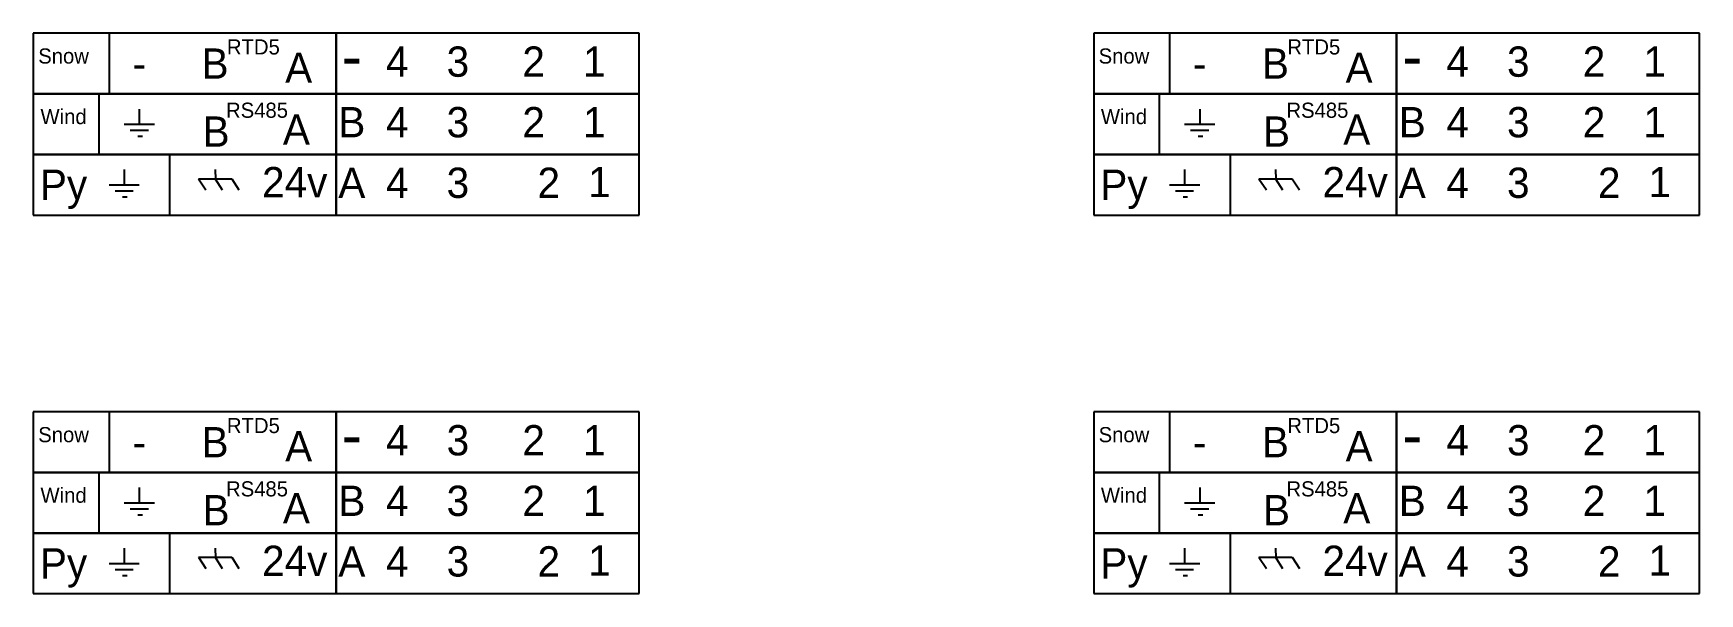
# Model space of a CAD drawing. Header units: millimetres. Extents: x 20 to 200, y 17 to 254.
# Drawn here: x 90.2 to 200.2, y 17.4 to 54.4 of the extents above; entities that cross this region are included whole.
import ezdxf

# ---------------------------------------------------------------- set-up
doc = ezdxf.new("R2010")
doc.units = ezdxf.units.MM
doc.layers.get('0').update_dxf_attribs({"color": 178, "lineweight": 25, "true_color": 0x000000})
doc.styles.add('textstyle101', font='')
doc.styles.add('textstyle102', font='')
doc.styles.add('textstyle113', font='')
doc.styles.add('textstyle114', font='')
doc.styles.add('textstyle129', font='')
doc.styles.add('textstyle130', font='')
doc.styles.add('textstyle141', font='')
doc.styles.add('textstyle142', font='')
doc.styles.add('textstyle161', font='')
doc.styles.add('textstyle162', font='')
doc.styles.add('textstyle169', font='')
doc.styles.add('textstyle170', font='')
doc.styles.add('textstyle19', font='')
doc.styles.add('textstyle193', font='')
doc.styles.add('textstyle194', font='')
doc.styles.add('textstyle203', font='')
doc.styles.add('textstyle204', font='')
doc.styles.add('textstyle223', font='')
doc.styles.add('textstyle224', font='')
doc.styles.add('textstyle225', font='')
doc.styles.add('textstyle226', font='')
doc.styles.add('textstyle23', font='')
doc.styles.add('textstyle251', font='')
doc.styles.add('textstyle252', font='')
doc.styles.add('textstyle263', font='')
doc.styles.add('textstyle264', font='')
doc.styles.add('textstyle275', font='')
doc.styles.add('textstyle276', font='')
doc.styles.add('textstyle291', font='')
doc.styles.add('textstyle292', font='')
doc.styles.add('textstyle311', font='')
doc.styles.add('textstyle312', font='')
doc.styles.add('textstyle315', font='')
doc.styles.add('textstyle316', font='')
doc.styles.add('textstyle343', font='')
doc.styles.add('textstyle344', font='')
doc.styles.add('textstyle351', font='')
doc.styles.add('textstyle352', font='')
doc.styles.add('textstyle371', font='')
doc.styles.add('textstyle372', font='')
doc.styles.add('textstyle39', font='')
doc.styles.add('textstyle397', font='')
doc.styles.add('textstyle398', font='')
doc.styles.add('textstyle403', font='')
doc.styles.add('textstyle404', font='')
doc.styles.add('textstyle421', font='')
doc.styles.add('textstyle422', font='')
doc.styles.add('textstyle43', font='')
doc.styles.add('textstyle431', font='')
doc.styles.add('textstyle432', font='')
doc.styles.add('textstyle453', font='')
doc.styles.add('textstyle454', font='')
doc.styles.add('textstyle463', font='')
doc.styles.add('textstyle464', font='')
doc.styles.add('textstyle479', font='')
doc.styles.add('textstyle480', font='')
doc.styles.add('textstyle49', font='')
doc.styles.add('textstyle491', font='')
doc.styles.add('textstyle492', font='')
doc.styles.add('textstyle505', font='')
doc.styles.add('textstyle506', font='')
doc.styles.add('textstyle51', font='')
doc.styles.add('textstyle523', font='')
doc.styles.add('textstyle524', font='')
doc.styles.add('textstyle541', font='')
doc.styles.add('textstyle542', font='')
doc.styles.add('textstyle549', font='')
doc.styles.add('textstyle550', font='')
doc.styles.add('textstyle569', font='')
doc.styles.add('textstyle570', font='')
doc.styles.add('textstyle575', font='')
doc.styles.add('textstyle576', font='')
doc.styles.add('textstyle601', font='')
doc.styles.add('textstyle602', font='')
doc.styles.add('textstyle611', font='')
doc.styles.add('textstyle612', font='')
doc.styles.add('textstyle633', font='')
doc.styles.add('textstyle634', font='')
doc.styles.add('textstyle639', font='')
doc.styles.add('textstyle640', font='')
doc.styles.add('textstyle655', font='')
doc.styles.add('textstyle656', font='')
doc.styles.add('textstyle671', font='')
doc.styles.add('textstyle672', font='')
doc.styles.add('textstyle693', font='')
doc.styles.add('textstyle694', font='')
doc.styles.add('textstyle703', font='')
doc.styles.add('textstyle704', font='')
doc.styles.add('textstyle71', font='')
doc.styles.add('textstyle717', font='')
doc.styles.add('textstyle718', font='')
doc.styles.add('textstyle725', font='')
doc.styles.add('textstyle726', font='')
doc.styles.add('textstyle73', font='')
doc.styles.add('textstyle743', font='')
doc.styles.add('textstyle744', font='')
doc.styles.add('textstyle763', font='')
doc.styles.add('textstyle764', font='')
doc.styles.add('textstyle779', font='')
doc.styles.add('textstyle780', font='')
doc.styles.add('textstyle79', font='')
doc.styles.add('textstyle791', font='')
doc.styles.add('textstyle792', font='')
doc.styles.add('textstyle80', font='')
doc.styles.get('textstyle101').set_extended_font_data('Myriad Pro')
doc.styles.get('textstyle102').set_extended_font_data('Myriad Pro')
doc.styles.get('textstyle113').set_extended_font_data('Myriad Pro')
doc.styles.get('textstyle114').set_extended_font_data('Myriad Pro')
doc.styles.get('textstyle129').set_extended_font_data('Myriad Pro')
doc.styles.get('textstyle130').set_extended_font_data('Myriad Pro')
doc.styles.get('textstyle141').set_extended_font_data('Myriad Pro')
doc.styles.get('textstyle142').set_extended_font_data('Myriad Pro')
doc.styles.get('textstyle161').set_extended_font_data('Myriad Pro')
doc.styles.get('textstyle162').set_extended_font_data('Myriad Pro')
doc.styles.get('textstyle169').set_extended_font_data('Myriad Pro')
doc.styles.get('textstyle170').set_extended_font_data('Myriad Pro')
doc.styles.get('textstyle19').set_extended_font_data('Myriad Pro')
doc.styles.get('textstyle193').set_extended_font_data('Myriad Pro')
doc.styles.get('textstyle194').set_extended_font_data('Myriad Pro')
doc.styles.get('textstyle203').set_extended_font_data('Myriad Pro')
doc.styles.get('textstyle204').set_extended_font_data('Myriad Pro')
doc.styles.get('textstyle223').set_extended_font_data('Myriad Pro')
doc.styles.get('textstyle224').set_extended_font_data('Myriad Pro')
doc.styles.get('textstyle225').set_extended_font_data('Myriad Pro')
doc.styles.get('textstyle226').set_extended_font_data('Myriad Pro')
doc.styles.get('textstyle23').set_extended_font_data('Myriad Pro')
doc.styles.get('textstyle251').set_extended_font_data('Myriad Pro')
doc.styles.get('textstyle252').set_extended_font_data('Myriad Pro')
doc.styles.get('textstyle263').set_extended_font_data('Myriad Pro')
doc.styles.get('textstyle264').set_extended_font_data('Myriad Pro')
doc.styles.get('textstyle275').set_extended_font_data('Myriad Pro')
doc.styles.get('textstyle276').set_extended_font_data('Myriad Pro')
doc.styles.get('textstyle291').set_extended_font_data('Myriad Pro')
doc.styles.get('textstyle292').set_extended_font_data('Myriad Pro')
doc.styles.get('textstyle311').set_extended_font_data('Myriad Pro')
doc.styles.get('textstyle312').set_extended_font_data('Myriad Pro')
doc.styles.get('textstyle315').set_extended_font_data('Myriad Pro')
doc.styles.get('textstyle316').set_extended_font_data('Myriad Pro')
doc.styles.get('textstyle343').set_extended_font_data('Myriad Pro')
doc.styles.get('textstyle344').set_extended_font_data('Myriad Pro')
doc.styles.get('textstyle351').set_extended_font_data('Myriad Pro')
doc.styles.get('textstyle352').set_extended_font_data('Myriad Pro')
doc.styles.get('textstyle371').set_extended_font_data('Myriad Pro')
doc.styles.get('textstyle372').set_extended_font_data('Myriad Pro')
doc.styles.get('textstyle39').set_extended_font_data('Myriad Pro')
doc.styles.get('textstyle397').set_extended_font_data('Myriad Pro')
doc.styles.get('textstyle398').set_extended_font_data('Myriad Pro')
doc.styles.get('textstyle403').set_extended_font_data('Myriad Pro')
doc.styles.get('textstyle404').set_extended_font_data('Myriad Pro')
doc.styles.get('textstyle421').set_extended_font_data('Myriad Pro')
doc.styles.get('textstyle422').set_extended_font_data('Myriad Pro')
doc.styles.get('textstyle43').set_extended_font_data('Myriad Pro')
doc.styles.get('textstyle431').set_extended_font_data('Myriad Pro')
doc.styles.get('textstyle432').set_extended_font_data('Myriad Pro')
doc.styles.get('textstyle453').set_extended_font_data('Myriad Pro')
doc.styles.get('textstyle454').set_extended_font_data('Myriad Pro')
doc.styles.get('textstyle463').set_extended_font_data('Myriad Pro')
doc.styles.get('textstyle464').set_extended_font_data('Myriad Pro')
doc.styles.get('textstyle479').set_extended_font_data('Myriad Pro')
doc.styles.get('textstyle480').set_extended_font_data('Myriad Pro')
doc.styles.get('textstyle49').set_extended_font_data('Myriad Pro')
doc.styles.get('textstyle491').set_extended_font_data('Myriad Pro')
doc.styles.get('textstyle492').set_extended_font_data('Myriad Pro')
doc.styles.get('textstyle505').set_extended_font_data('Myriad Pro')
doc.styles.get('textstyle506').set_extended_font_data('Myriad Pro')
doc.styles.get('textstyle51').set_extended_font_data('Myriad Pro')
doc.styles.get('textstyle523').set_extended_font_data('Myriad Pro')
doc.styles.get('textstyle524').set_extended_font_data('Myriad Pro')
doc.styles.get('textstyle541').set_extended_font_data('Myriad Pro')
doc.styles.get('textstyle542').set_extended_font_data('Myriad Pro')
doc.styles.get('textstyle549').set_extended_font_data('Myriad Pro')
doc.styles.get('textstyle550').set_extended_font_data('Myriad Pro')
doc.styles.get('textstyle569').set_extended_font_data('Myriad Pro')
doc.styles.get('textstyle570').set_extended_font_data('Myriad Pro')
doc.styles.get('textstyle575').set_extended_font_data('Myriad Pro')
doc.styles.get('textstyle576').set_extended_font_data('Myriad Pro')
doc.styles.get('textstyle601').set_extended_font_data('Myriad Pro')
doc.styles.get('textstyle602').set_extended_font_data('Myriad Pro')
doc.styles.get('textstyle611').set_extended_font_data('Myriad Pro')
doc.styles.get('textstyle612').set_extended_font_data('Myriad Pro')
doc.styles.get('textstyle633').set_extended_font_data('Myriad Pro')
doc.styles.get('textstyle634').set_extended_font_data('Myriad Pro')
doc.styles.get('textstyle639').set_extended_font_data('Myriad Pro')
doc.styles.get('textstyle640').set_extended_font_data('Myriad Pro')
doc.styles.get('textstyle655').set_extended_font_data('Myriad Pro')
doc.styles.get('textstyle656').set_extended_font_data('Myriad Pro')
doc.styles.get('textstyle671').set_extended_font_data('Myriad Pro')
doc.styles.get('textstyle672').set_extended_font_data('Myriad Pro')
doc.styles.get('textstyle693').set_extended_font_data('Myriad Pro')
doc.styles.get('textstyle694').set_extended_font_data('Myriad Pro')
doc.styles.get('textstyle703').set_extended_font_data('Myriad Pro')
doc.styles.get('textstyle704').set_extended_font_data('Myriad Pro')
doc.styles.get('textstyle71').set_extended_font_data('Myriad Pro')
doc.styles.get('textstyle717').set_extended_font_data('Myriad Pro')
doc.styles.get('textstyle718').set_extended_font_data('Myriad Pro')
doc.styles.get('textstyle725').set_extended_font_data('Myriad Pro')
doc.styles.get('textstyle726').set_extended_font_data('Myriad Pro')
doc.styles.get('textstyle73').set_extended_font_data('Myriad Pro')
doc.styles.get('textstyle743').set_extended_font_data('Myriad Pro')
doc.styles.get('textstyle744').set_extended_font_data('Myriad Pro')
doc.styles.get('textstyle763').set_extended_font_data('Myriad Pro')
doc.styles.get('textstyle764').set_extended_font_data('Myriad Pro')
doc.styles.get('textstyle779').set_extended_font_data('Myriad Pro')
doc.styles.get('textstyle780').set_extended_font_data('Myriad Pro')
doc.styles.get('textstyle79').set_extended_font_data('Myriad Pro')
doc.styles.get('textstyle791').set_extended_font_data('Myriad Pro')
doc.styles.get('textstyle792').set_extended_font_data('Myriad Pro')
doc.styles.get('textstyle80').set_extended_font_data('Myriad Pro')

msp = doc.modelspace()

# ---------------------------------------------------------------- linework, layer by layer
for p, q in [((110.23, 54.37), (90.23, 54.37)), ((90.23, 54.37), (90.23, 50.37)), ((95.23, 54.37), (95.23, 50.37)), ((110.23, 50.37), (110.23, 54.37)), ((130.23, 54.37), (110.23, 54.37)), ((110.23, 54.37), (110.23, 50.37)), ((130.23, 50.37), (130.23, 54.37)), ((180.23, 54.37), (160.23, 54.37)), ((160.23, 54.37), (160.23, 50.37)), ((165.23, 54.37), (165.23, 50.37)), ((180.23, 50.37), (180.23, 54.37)), ((200.23, 54.37), (180.23, 54.37)), ((180.23, 54.37), (180.23, 50.37)), ((200.23, 50.37), (200.23, 54.37)), ((90.23, 50.37), (110.23, 50.37)), ((110.23, 50.37), (90.23, 50.37)), ((90.23, 50.37), (90.23, 46.37)), ((94.55, 50.4), (94.55, 46.37)), ((110.23, 50.37), (130.23, 50.37)), ((110.23, 46.37), (110.23, 50.37)), ((130.23, 50.37), (110.23, 50.37)), ((110.23, 50.37), (110.23, 46.37)), ((130.23, 46.37), (130.23, 50.37)), ((160.23, 50.37), (180.23, 50.37)), ((180.23, 50.37), (160.23, 50.37)), ((160.23, 50.37), (160.23, 46.37)), ((164.55, 50.4), (164.55, 46.37)), ((180.23, 50.37), (200.23, 50.37)), ((180.23, 46.37), (180.23, 50.37)), ((200.23, 50.37), (180.23, 50.37)), ((180.23, 50.37), (180.23, 46.37)), ((200.23, 46.37), (200.23, 50.37)), ((97.23, 49.37), (97.23, 48.37)), ((167.23, 49.37), (167.23, 48.37)), ((96.23, 48.37), (98.23, 48.37)), ((96.63, 47.97), (97.83, 47.97)), ((97.13, 47.57), (97.43, 47.57)), ((166.23, 48.37), (168.23, 48.37)), ((166.63, 47.97), (167.83, 47.97)), ((167.13, 47.57), (167.43, 47.57)), ((90.23, 46.37), (110.23, 46.37)), ((110.23, 46.37), (90.23, 46.37)), ((90.23, 46.37), (90.23, 42.37)), ((99.23, 46.37), (99.23, 42.37)), ((110.23, 46.37), (130.23, 46.37)), ((110.23, 42.37), (110.23, 46.37)), ((130.23, 46.37), (110.23, 46.37)), ((110.23, 46.37), (110.23, 42.37)), ((130.23, 42.37), (130.23, 46.37)), ((160.23, 46.37), (180.23, 46.37)), ((180.23, 46.37), (160.23, 46.37)), ((160.23, 46.37), (160.23, 42.37)), ((169.23, 46.37), (169.23, 42.37)), ((180.23, 46.37), (200.23, 46.37)), ((180.23, 42.37), (180.23, 46.37)), ((200.23, 46.37), (180.23, 46.37)), ((180.23, 46.37), (180.23, 42.37)), ((200.23, 42.37), (200.23, 46.37)), ((96.23, 45.37), (96.23, 44.37)), ((102.23, 45.37), (102.25, 44.74)), ((166.23, 45.37), (166.23, 44.37)), ((172.23, 45.37), (172.25, 44.74)), ((95.23, 44.37), (97.23, 44.37)), ((101.13, 44.77), (103.33, 44.77)), ((101.13, 44.77), (101.63, 44.04)), ((102.24, 44.77), (102.69, 44.04)), ((103.33, 44.77), (103.81, 44.04)), ((165.23, 44.37), (167.23, 44.37)), ((171.13, 44.77), (173.33, 44.77)), ((171.13, 44.77), (171.63, 44.04)), ((172.24, 44.77), (172.69, 44.04)), ((173.33, 44.77), (173.81, 44.04)), ((95.63, 43.97), (96.83, 43.97)), ((96.13, 43.57), (96.43, 43.57)), ((165.63, 43.97), (166.83, 43.97)), ((166.13, 43.57), (166.43, 43.57)), ((90.23, 42.37), (110.23, 42.37)), ((110.23, 42.37), (130.23, 42.37)), ((160.23, 42.37), (180.23, 42.37)), ((180.23, 42.37), (200.23, 42.37)), ((110.23, 29.37), (90.23, 29.37)), ((90.23, 29.37), (90.23, 25.37)), ((95.23, 29.37), (95.23, 25.37)), ((110.23, 25.37), (110.23, 29.37)), ((130.23, 29.37), (110.23, 29.37)), ((110.23, 29.37), (110.23, 25.37)), ((130.23, 25.37), (130.23, 29.37)), ((180.23, 29.37), (160.23, 29.37)), ((160.23, 29.37), (160.23, 25.37)), ((165.23, 29.37), (165.23, 25.37)), ((180.23, 25.37), (180.23, 29.37)), ((200.23, 29.37), (180.23, 29.37)), ((180.23, 29.37), (180.23, 25.37)), ((200.23, 25.37), (200.23, 29.37)), ((90.23, 25.37), (110.23, 25.37)), ((110.23, 25.37), (90.23, 25.37)), ((90.23, 25.37), (90.23, 21.37)), ((94.55, 25.4), (94.55, 21.37)), ((110.23, 25.37), (130.23, 25.37)), ((110.23, 21.37), (110.23, 25.37)), ((130.23, 25.37), (110.23, 25.37)), ((110.23, 25.37), (110.23, 21.37)), ((130.23, 21.37), (130.23, 25.37)), ((160.23, 25.37), (180.23, 25.37)), ((180.23, 25.37), (160.23, 25.37)), ((160.23, 25.37), (160.23, 21.37)), ((164.55, 25.4), (164.55, 21.37)), ((180.23, 25.37), (200.23, 25.37)), ((180.23, 21.37), (180.23, 25.37)), ((200.23, 25.37), (180.23, 25.37)), ((180.23, 25.37), (180.23, 21.37)), ((200.23, 21.37), (200.23, 25.37)), ((97.23, 24.37), (97.23, 23.37)), ((167.23, 24.37), (167.23, 23.37)), ((96.23, 23.37), (98.23, 23.37)), ((166.23, 23.37), (168.23, 23.37)), ((96.63, 22.97), (97.83, 22.97)), ((97.13, 22.57), (97.43, 22.57)), ((166.63, 22.97), (167.83, 22.97)), ((167.13, 22.57), (167.43, 22.57)), ((90.23, 21.37), (110.23, 21.37)), ((110.23, 21.37), (90.23, 21.37)), ((90.23, 21.37), (90.23, 17.37)), ((99.23, 21.37), (99.23, 17.37)), ((110.23, 21.37), (130.23, 21.37)), ((110.23, 17.37), (110.23, 21.37)), ((130.23, 21.37), (110.23, 21.37)), ((110.23, 21.37), (110.23, 17.37)), ((130.23, 17.37), (130.23, 21.37)), ((160.23, 21.37), (180.23, 21.37)), ((180.23, 21.37), (160.23, 21.37)), ((160.23, 21.37), (160.23, 17.37)), ((169.23, 21.37), (169.23, 17.37)), ((180.23, 21.37), (200.23, 21.37)), ((180.23, 17.37), (180.23, 21.37)), ((200.23, 21.37), (180.23, 21.37)), ((180.23, 21.37), (180.23, 17.37)), ((200.23, 17.37), (200.23, 21.37)), ((96.23, 20.37), (96.23, 19.37)), ((102.23, 20.37), (102.25, 19.74)), ((166.23, 20.37), (166.23, 19.37)), ((172.23, 20.37), (172.25, 19.74)), ((95.23, 19.37), (97.23, 19.37)), ((95.63, 18.97), (96.83, 18.97)), ((101.13, 19.77), (103.33, 19.77)), ((101.13, 19.77), (101.63, 19.04)), ((102.24, 19.77), (102.69, 19.04)), ((103.33, 19.77), (103.81, 19.04)), ((165.23, 19.37), (167.23, 19.37)), ((165.63, 18.97), (166.83, 18.97)), ((171.13, 19.77), (173.33, 19.77)), ((171.13, 19.77), (171.63, 19.04)), ((172.24, 19.77), (172.69, 19.04)), ((173.33, 19.77), (173.81, 19.04)), ((96.13, 18.57), (96.43, 18.57)), ((166.13, 18.57), (166.43, 18.57)), ((90.23, 17.37), (110.23, 17.37)), ((110.23, 17.37), (130.23, 17.37)), ((160.23, 17.37), (180.23, 17.37)), ((180.23, 17.37), (200.23, 17.37))]:
    msp.add_line(p, q)

# ---------------------------------------------------------------- texts
at = {"attachment_point": 2}
for s, insert, char_height, style in [('RTD5\\P', (104.76, 53.97), 1, 'textstyle226'), ('RTD5\\P', (174.76, 53.97), 1, 'textstyle252'), ('Snow\\P', (92.23, 53.37), 1, 'textstyle204'), ('B', (102.23, 53.37), 2, 'textstyle292'), ('A', (107.75, 53.1), 2, 'textstyle316'), ('4', (114.26, 53.5), 2, 'textstyle726'), ('3', (118.26, 53.5), 2, 'textstyle640'), ('2', (123.26, 53.5), 2, 'textstyle550'), ('1', (127.26, 53.5), 2, 'textstyle464'), ('Snow\\P', (162.23, 53.37), 1, 'textstyle224'), ('B', (172.23, 53.37), 2, 'textstyle312'), ('A', (177.75, 53.1), 2, 'textstyle344'), ('4', (184.26, 53.5), 2, 'textstyle718'), ('3', (188.26, 53.5), 2, 'textstyle634'), ('2', (193.26, 53.5), 2, 'textstyle542'), ('1', (197.26, 53.5), 2, 'textstyle454'), ('-', (97.23, 53.37), 2, 'textstyle264'), ('-', (111.26, 54.37), 3, 'textstyle432'), ('-', (167.23, 53.37), 2, 'textstyle276'), ('-', (181.26, 54.37), 3, 'textstyle422'), ('RS485\\P', (105, 49.79), 1, 'textstyle142'), ('3', (118.26, 49.5), 2, 'textstyle672'), ('2', (123.26, 49.5), 2, 'textstyle576'), ('RS485\\P', (175, 49.79), 1, 'textstyle162'), ('3', (188.26, 49.5), 2, 'textstyle656'), ('2', (193.26, 49.5), 2, 'textstyle570'), ('Wind\\P', (92.23, 49.37), 1, 'textstyle170'), ('B\\P\\P', (102.3, 48.88), 2, 'textstyle80'), ('A\\P', (107.6, 49.02), 2, 'textstyle114'), ('B', (111.26, 49.5), 2, 'textstyle404'), ('4', (114.26, 49.5), 2, 'textstyle764'), ('1', (127.26, 49.5), 2, 'textstyle492'), ('Wind\\P', (162.23, 49.37), 1, 'textstyle194'), ('B\\P\\P', (172.3, 48.88), 2, 'textstyle102'), ('A\\P', (177.6, 49.02), 2, 'textstyle130'), ('B', (181.26, 49.5), 2, 'textstyle398'), ('4', (184.26, 49.5), 2, 'textstyle744'), ('1', (197.26, 49.5), 2, 'textstyle480'), ('Py \\P', (92.23, 45.37), 2, 'textstyle23'), ('24v\\P', (107.49, 45.54), 2, 'textstyle49'), ('A', (111.26, 45.5), 2, 'textstyle352'), ('4', (114.26, 45.5), 2, 'textstyle792'), ('3', (118.26, 45.5), 2, 'textstyle704'), ('2', (124.26, 45.5), 2, 'textstyle612'), ('1', (127.6, 45.55), 2, 'textstyle524'), ('Py \\P', (162.23, 45.37), 2, 'textstyle43'), ('24v\\P', (177.49, 45.54), 2, 'textstyle71'), ('A', (181.26, 45.5), 2, 'textstyle372'), ('4', (184.26, 45.5), 2, 'textstyle780'), ('3', (188.26, 45.5), 2, 'textstyle694'), ('2', (194.26, 45.5), 2, 'textstyle602'), ('1', (197.6, 45.55), 2, 'textstyle506'), ('RTD5\\P', (104.76, 28.97), 1, 'textstyle225'), ('RTD5\\P', (174.76, 28.97), 1, 'textstyle251'), ('Snow\\P', (92.23, 28.37), 1, 'textstyle203'), ('B', (102.23, 28.37), 2, 'textstyle291'), ('A', (107.75, 28.1), 2, 'textstyle315'), ('-', (111.26, 29.37), 3, 'textstyle431'), ('4', (114.26, 28.5), 2, 'textstyle725'), ('3', (118.26, 28.5), 2, 'textstyle639'), ('2', (123.26, 28.5), 2, 'textstyle549'), ('1', (127.26, 28.5), 2, 'textstyle463'), ('Snow\\P', (162.23, 28.37), 1, 'textstyle223'), ('B', (172.23, 28.37), 2, 'textstyle311'), ('A', (177.75, 28.1), 2, 'textstyle343'), ('-', (181.26, 29.37), 3, 'textstyle421'), ('4', (184.26, 28.5), 2, 'textstyle717'), ('3', (188.26, 28.5), 2, 'textstyle633'), ('2', (193.26, 28.5), 2, 'textstyle541'), ('1', (197.26, 28.5), 2, 'textstyle453'), ('-', (97.23, 28.37), 2, 'textstyle263'), ('-', (167.23, 28.37), 2, 'textstyle275'), ('Wind\\P', (92.23, 24.37), 1, 'textstyle169'), ('RS485\\P', (105, 24.79), 1, 'textstyle141'), ('B', (111.26, 24.5), 2, 'textstyle403'), ('4', (114.26, 24.5), 2, 'textstyle763'), ('3', (118.26, 24.5), 2, 'textstyle671'), ('2', (123.26, 24.5), 2, 'textstyle575'), ('1', (127.26, 24.5), 2, 'textstyle491'), ('Wind\\P', (162.23, 24.37), 1, 'textstyle193'), ('RS485\\P', (175, 24.79), 1, 'textstyle161'), ('B', (181.26, 24.5), 2, 'textstyle397'), ('4', (184.26, 24.5), 2, 'textstyle743'), ('3', (188.26, 24.5), 2, 'textstyle655'), ('2', (193.26, 24.5), 2, 'textstyle569'), ('1', (197.26, 24.5), 2, 'textstyle479'), ('B\\P\\P', (102.3, 23.88), 2, 'textstyle79'), ('A\\P', (107.6, 24.02), 2, 'textstyle113'), ('B\\P\\P', (172.3, 23.88), 2, 'textstyle101'), ('A\\P', (177.6, 24.02), 2, 'textstyle129'), ('Py \\P', (92.23, 20.37), 2, 'textstyle19'), ('24v\\P', (107.49, 20.54), 2, 'textstyle51'), ('A', (111.26, 20.5), 2, 'textstyle351'), ('4', (114.26, 20.5), 2, 'textstyle791'), ('3', (118.26, 20.5), 2, 'textstyle703'), ('2', (124.26, 20.5), 2, 'textstyle611'), ('1', (127.6, 20.55), 2, 'textstyle523'), ('Py \\P', (162.23, 20.37), 2, 'textstyle39'), ('24v\\P', (177.49, 20.54), 2, 'textstyle73'), ('A', (181.26, 20.5), 2, 'textstyle371'), ('4', (184.26, 20.5), 2, 'textstyle779'), ('3', (188.26, 20.5), 2, 'textstyle693'), ('2', (194.26, 20.5), 2, 'textstyle601'), ('1', (197.6, 20.55), 2, 'textstyle505')]:
    msp.add_mtext(s, dxfattribs=dict(at, insert=insert, char_height=char_height, style=style))

doc.saveas('drawing.dxf')
